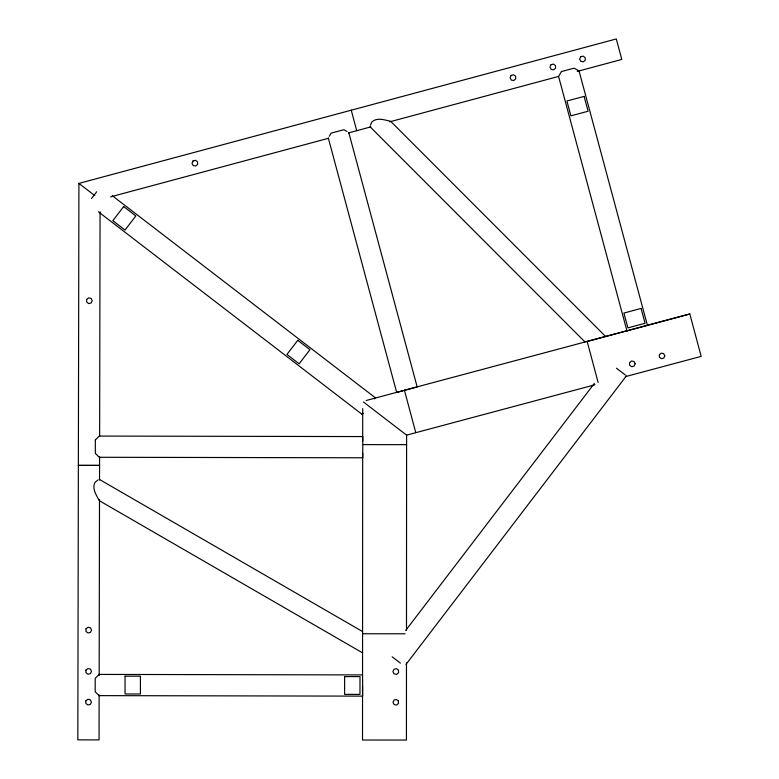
<?xml version="1.0" encoding="UTF-8"?>
<svg xmlns="http://www.w3.org/2000/svg" width="779" height="779" viewBox="0 0 779 779"><rect width="100%" height="100%" fill="white"/><g stroke="black" fill="none" stroke-linecap="round" stroke-linejoin="round"><path stroke-width="1.17" d="M362.547 685.686L362.517 740.021L406.434 740.05L406.472 662.763M362.547 679.648L362.673 453.115M362.683 441.021L362.702 408.624M406.492 630.143L406.599 435.149L363.404 401.964M577.239 71.415L621.798 59.438L616.296 38.95L78.913 183.406L77.832 739.865L99.05 739.904L99.128 694.975M99.167 675.549L99.498 499.456M99.537 480.03L99.595 456.913M99.634 436.289L100.063 211.81M362.634 679.444L362.605 696.124L99.108 695.628L95.184 691.752L95.213 678.285L99.147 674.419L362.644 674.916M97.95 480.01L95.077 482.25C91.669 488.579 96.382 494.967 99.176 500.595L362.566 652.86M348.758 132.488L417.164 386.929L396.686 392.441L328.29 137.971M405.674 630.454L594.377 383.414M406.044 664.37L626.452 375.838M98.436 211.81L362.157 414.409L363.024 413.279M375.079 397.592L374.222 398.712L375.079 397.592L112.322 195.733M91.542 198.489L96.713 191.761M362.157 414.409L363.024 413.279M329.303 136.276L331.163 133.131L343.86 129.713L347.044 131.505M370.395 125.361L371.826 122.011C376.812 117.249 383.901 119.859 389.812 121.027M110.637 196.844L328.592 138.263M348.515 132.907L370.823 126.889M389.588 121.845L558.465 76.459M366.179 400.494L627.991 330.5M647.826 325.203L689.824 313.976L701.168 356.392L625.333 376.666M689.824 313.976L587.162 341.416L598.126 382.47M406.599 435.149L594.981 384.777M363.374 444.624L406.599 444.653M362.576 633.755L405.07 633.785M78.367 465.375L99.576 465.414L78.358 465.414M99.186 479.299L362.576 631.565M616.491 368.224L625.333 374.991M392.129 656.785L400.425 663.133M78.903 183.406L94.795 195.607M390.6 121.242L605.614 336.489M370.025 126.743L585.039 341.991M351.251 110.19L356.714 130.697M415.782 432.696L404.437 390.269M398.42 701.042L398.42 703.515L396.482 705.063L394.067 704.508L392.996 702.278L394.067 700.048L396.482 699.493L398.42 701.042M398.517 670.261L398.517 672.822L396.521 674.41L394.028 673.835L392.918 671.537L394.028 669.239L396.521 668.674L398.517 670.261M85.865 700.837L85.856 703.398L87.852 704.985L90.345 704.43L91.455 702.132L90.354 699.824L87.861 699.25L85.865 700.837M85.924 670.106L85.914 672.657L87.91 674.254L90.403 673.689L91.513 671.391L90.413 669.083L87.92 668.518L85.924 670.106M86.002 628.828L85.992 631.38L87.988 632.976L90.481 632.412L91.591 630.114L90.491 627.806L87.998 627.241L86.002 628.828M86.635 299.438L86.635 301.989L88.631 303.586L91.114 303.021L92.224 300.723L91.124 298.425L88.64 297.851L86.635 299.438M95.34 439.94L95.32 453.397L99.235 457.283L362.741 457.779L362.78 436.571L99.284 436.074L95.34 439.94M125.068 676.172L125.039 693.962L140.405 693.992L140.444 676.201L125.068 676.172M344.63 676.591L344.6 694.371L359.966 694.401L360.005 676.62L344.63 676.591M193.017 160.971L191.994 163.317L193.192 165.567L195.695 166.044L197.632 164.379L197.535 161.828L195.48 160.308L193.017 160.971M511.112 75.456L510.089 77.803L511.287 80.052L513.789 80.529L515.727 78.864L515.63 76.313L513.575 74.794L511.112 75.456M550.967 64.745L549.955 67.082L551.143 69.341L553.655 69.818L555.593 68.143L555.495 65.592L553.441 64.082L550.967 64.745M580.657 56.77L579.634 59.107L580.832 61.366L583.344 61.833L585.272 60.168L585.175 57.617L583.12 56.107L580.657 56.77M635.187 363.735L634.164 366.072L631.701 366.734L629.646 365.215L629.549 362.663L631.487 360.998L633.999 361.475L635.187 363.735M664.799 355.799L663.805 358.067L661.41 358.71L659.414 357.24L659.326 354.757L661.205 353.15L663.64 353.608L664.799 355.799M561.425 71.571L558.582 76.43L626.949 330.88L647.427 325.369L579.04 70.908L574.123 68.153L561.425 71.571M123.657 206.581L112.828 220.681L125.01 230.039L135.848 215.939L123.657 206.581M297.773 340.335L286.945 354.435L299.126 363.803L309.964 349.693L297.773 340.335M584.094 96.392L566.917 101.007L570.91 115.847L588.087 111.231L584.094 96.392M641.088 308.435L623.911 313.051L627.903 327.891L645.07 323.275L641.088 308.435"/></g></svg>
